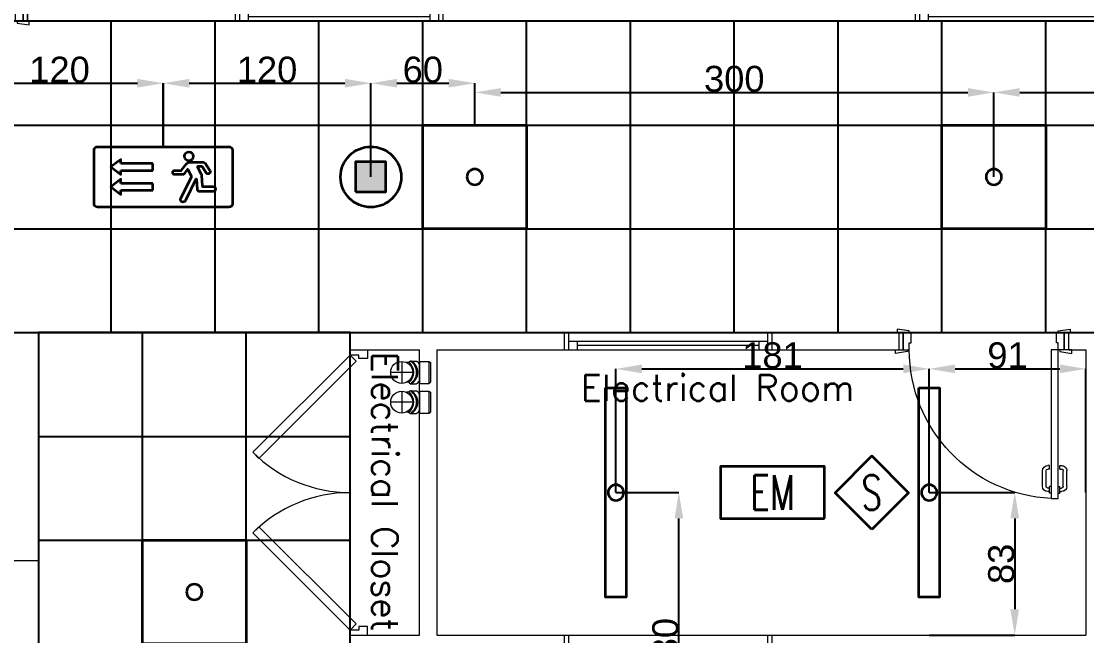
# Model space of a CAD drawing. Header units: inches. Extents: x -12418 to 57169, y -29325 to 19878.
# Drawn here: x 17698 to 23854, y -4500 to -947 of the extents above; entities that cross this region are included whole.
import ezdxf
from ezdxf.enums import TextEntityAlignment as Align

# ---------------------------------------------------------------- set-up
doc = ezdxf.new("R2010")
doc.units = ezdxf.units.IN
doc.header["$LTSCALE"] = 25
doc.header["$MEASUREMENT"] = 0
doc.header["$PDMODE"] = 3
doc.layers.get('0').update_dxf_attribs({"color": 8})
doc.layers.get('Defpoints').update_dxf_attribs({"color": 8})
for name, color, linetype, lineweight in [('00-Ground Floor$0$72_EGR_BASE_TEXT', 252, 'Continuous', 5), ('00-Ground Floor$0$Aluminum', 251, 'Continuous', 5), ('00-Ground Floor$0$M-DR-SS', 30, 'Continuous', 5), ('00-Ground Floor$0$Walls', 251, 'Continuous', 5), ('00-Ground Floor$0$Wooden Joinery', 251, 'Continuous', 5), ('E-DIM', 6, 'Continuous', 18), ('E-LITE-CIRC-NUMB', 6, 'Continuous', 25), ('E-LITE-CLNG', 150, 'Continuous', 35), ('E-LITE-CLNG @ 100', 150, 'Continuous', 35), ('E-LITE-CTRL', 6, 'Continuous', 25), ('E-LITE-EXIT-CLNG @ 100', 3, 'Continuous', 35), ('E-LITE-EXIT-CTRL', 6, 'Continuous', 25), ('E-LITE-EXIT-IDEN', 6, 'Continuous', 25), ('F-ALRM-CLNG @ 100', 33, 'Continuous', 35), ('T-INTC-CLNG @ 100', 33, 'Continuous', 35), ('T-INTC-DEVC-NUMB', 2, 'Continuous', 25)]:
    doc.layers.add(name, color=color, linetype=linetype, lineweight=lineweight)
doc.layers.add('00-Ground Floor$0$False Ceiling', color=251, linetype='Continuous')
doc.styles.add('00-Ground Floor$0$SIMPLEX', font='SIMPLEX.shx', dxfattribs={"height": 150})
doc.styles.add('DC_Simplex', font='SIMPLEX.shx', dxfattribs={"width": 0.7})
doc.styles.get("Standard").update_dxf_attribs({"font": 'arial.ttf'})
doc.dimstyles.get("Standard").update_dxf_attribs({"dimtxt": 150, "dimasz": 150, "dimexe": 0.18, "dimexo": 0.0625, "dimgap": 1, "dimtad": 1, "dimdec": 0, "dimlfac": 0.1, "dimzin": 0, "dimdsep": 46, "dimtxsty": 'Standard', "dimcen": 0.09, "dimclrd": 256, "dimclrt": 7, "dimadec": 0, "dimazin": 0, "dimtfac": 1, "dimtdec": 0, "dimtofl": 0, "dimtmove": 0, "dimatfit": 3, "dimfxl": 1, "dimtolj": 1, "dimtzin": 0, "dimarcsym": 0})

# ---------------------------------------------------------------- blocks, each defined once
blk = doc.blocks.new('00-Ground Floor$0$A$C72370EFE')
at = {"layer": '00-Ground Floor$0$Wooden Joinery'}
for p, q in [((-0.01, -0.04), (-0.02, -0.04)), ((-0.01, -0.06), (-0.02, -0.06)), ((-0.01, -0.03), (-0.01, -0.07)), ((0, -0.03), (-0.01, -0.03)), ((0.04, -0.03), (0.05, -0.03)), ((0.05, -0.03), (0.05, -0.07)), ((0.05, -0.04), (0.06, -0.04)), ((0.05, -0.06), (0.06, -0.06)), ((-0.05, -0.07), (-0.05, -0.16)), ((-0.03, -0.07), (-0.03, -0.16)), ((0, -0.07), (-0.01, -0.07)), ((0.04, -0.07), (0.05, -0.07)), ((0.07, -0.07), (0.07, -0.16)), ((0.09, -0.07), (0.09, -0.16)), ((-0.01, -0.17), (-0.02, -0.17)), ((-0.01, -0.17), (-0.01, -0.19)), ((0.05, -0.17), (0.06, -0.17)), ((0.05, -0.17), (0.05, -0.19)), ((-0.01, -0.19), (-0.02, -0.19)), ((0.05, -0.19), (0.06, -0.19))]:
    blk.add_line(p, q, dxfattribs=at)
for centre, radius, start, end in [((-0.02, -0.07), 0.03, 90, 180), ((-0.02, -0.07), 0.01, 90, 180), ((0.06, -0.07), 0.03, 0, 90), ((0.06, -0.07), 0.01, 0, 90), ((-0.02, -0.16), 0.03, 180, 270), ((-0.02, -0.16), 0.01, 180, 270), ((0.06, -0.16), 0.01, 270, 0), ((0.06, -0.16), 0.03, 270, 0)]:
    blk.add_arc(centre, radius, start, end, dxfattribs=at)
blk = doc.blocks.new('00-Ground Floor$0$A$C5DAD61B4')
at = {"layer": '00-Ground Floor$0$Wooden Joinery'}
for points in [[(80, 959.1), (80, 969.1), (10, 979.1), (10, 959.1)], [(940, 959.1), (940, 969.1), (1010, 979.1), (1010, 959.1)], [(70, 859.1), (70, 849.1), (0, 839.1), (0, 859.1)], [(120, 859.1), (120, 0), (80, 0), (80, 859.1)], [(950, 859.1), (950, 849.1), (1020, 839.1), (1020, 859.1)]]:
    blk.add_lwpolyline(points, close=True, dxfattribs=at)
for points in [[(45, 859.1), (45, 959.1), (20, 959.1), (20, 859.1), (45, 859.1)], [(45, 859.1), (80, 859.1), (80, 899.1), (90, 899.1), (90, 959.1), (45, 959.1), (45, 859.1)], [(975, 859.1), (940, 859.1), (940, 899.1), (930, 899.1), (930, 959.1), (975, 959.1), (975, 859.1)], [(975, 859.1), (975, 959.1), (1000, 959.1), (1000, 859.1), (975, 859.1)]]:
    blk.add_lwpolyline(points, dxfattribs=at)
blk.add_arc((80, 859.1), 860, 272.66603, 0, dxfattribs=at)
at = {"layer": '00-Ground Floor$0$Wooden Joinery', "xscale": 999.9999999998854, "yscale": 999.9999999998854, "zscale": 999.9999999998854, "rotation": 180}
blk.add_blockref('00-Ground Floor$0$A$C72370EFE', (120, 0), dxfattribs=at)
blk = doc.blocks.new('*U874')
at = {"layer": '00-Ground Floor$0$Wooden Joinery'}
for points in [[(627.5, 526.8), (65.4, -35.4), (30, 0), (592.1, 562.1)], [(1022.5, 526.8), (1584.6, -35.4), (1620, 0), (1057.9, 562.1)], [(30, 0), (0, 0), (0, -100), (50, -100), (50, -50), (30, -50), (30, 0)], [(1620, 0), (1650, 0), (1650, -100), (1600, -100), (1600, -50), (1620, -50), (1620, 0)]]:
    blk.add_lwpolyline(points, close=True, dxfattribs=at)
for centre, start, end in [((30, 0), 0, 45), ((1620, 0), 135, 180)]:
    blk.add_arc(centre, 795, start, end, dxfattribs=at)
blk = doc.blocks.new('00-Ground Floor$0$4S')
at = {"color": 0}
for p, q in [((-51, 61), (-61, 55)), ((0, 61), (-51, 61)), ((0, -61), (0, 61)), ((-51, -61), (-61, -55)), ((0, -61), (-51, -61))]:
    blk.add_line(p, q, dxfattribs=at)
at = {"color": 10}
for p, q in [((-51, -61), (-51, 61)), ((-61, -55), (-61, 55))]:
    blk.add_line(p, q, dxfattribs=at)
blk = doc.blocks.new('00-Ground Floor$0$2E-45-110-T1')
for p, q in [((-48, 62.6), (-81.4, 62.6)), ((-99.2, 55), (-91.4, 55)), ((-42.3, 55), (-26.4, 55)), ((-99.2, -55), (-91.4, -55)), ((-42.3, -55), (-26.4, -55)), ((-48, -62.6), (-81.3, -62.6))]:
    blk.add_line(p, q)
at = {"color": 10}
for p, q in [((0, -61), (0, 61)), ((-61, 0), (61, 0))]:
    blk.add_line(p, q, dxfattribs=at)
blk.add_circle((0, 0), 61)
for centre, start, end in [((-42, 0), 122.15905, 140.74584), ((-15.4, 0), 122.15905, 237.84243), ((-8.7, 0), 122.13771, 237.86377), ((-87.3, 0), 48.08461, 57.86229), ((7.1, 0), 131.91539, 228.08579), ((-42, 0), 219.25416, 237.84243), ((-87.3, 0), 302.13623, 311.91421)]:
    blk.add_arc(centre, 73.9, start, end)
blk.add_blockref('00-Ground Floor$0$4S', (-99.2, 0))
blk = doc.blocks.new('00-Ground Floor$0$A$C37be4daf')
at = {"layer": '00-Ground Floor$0$Aluminum'}
for p, q in [((1416, 598.2), (216, 598.2)), ((241, 498.2), (241, 598.2)), ((291, 548.2), (291, 598.2)), ((291, 573.2), (1341, 573.2)), ((1341, 548.2), (1341, 598.2)), ((1391, 498.2), (1391, 598.2)), ((1416, 498.2), (216, 498.2)), ((1391, 548.2), (241, 548.2))]:
    blk.add_line(p, q, dxfattribs=at)
at = {"layer": '00-Ground Floor$0$Walls'}
for p, q in [((216, 498.2), (216, 598.2)), ((1416, 498.2), (1416, 598.2))]:
    blk.add_line(p, q, dxfattribs=at)
blk = doc.blocks.new('00-Ground Floor$0$A$Ce9e1c4c3')
at = {"layer": '00-Ground Floor$0$False Ceiling', "color": 254, "linetype": 'Continuous'}
for p, q in [((-51182.1, -947.4, 0), (-87736.7, -947.4, 0)), ((-81782.1, -2747.4), (-81782.1, -947.4)), ((-81182.1, -2747.4), (-81182.1, -947.4)), ((-80582.1, -2747.4), (-80582.1, -947.4)), ((-79982.1, -2747.4), (-79982.1, -947.4)), ((-79382.1, -2747.4), (-79382.1, -947.4)), ((-78782.1, -2747.4), (-78782.1, -947.4)), ((-78182.1, -2747.4), (-78182.1, -947.4)), ((-77582.1, -2747.4), (-77582.1, -947.4)), ((-76982.1, -2747.4), (-76982.1, -947.4)), ((-76382.1, -2747.4), (-76382.1, -947.4)), ((-87736.7, -1547.4), (-51182.1, -1547.4)), ((-87736.7, -2147.4), (-51182.1, -2147.4)), ((-87736.7, -2747.4, 0), (-51182.1, -2747.4, 0)), ((-80402.3, -2747.4, 0), (-82202.3, -2747.4, 0)), ((-82202.3, -2747.4, 0), (-82202.3, -12867.4, 0)), ((-81602.3, -12867.4), (-81602.3, -2747.4)), ((-81002.3, -12867.4), (-81002.3, -2747.4)), ((-80402.3, -12867.4, 0), (-80402.3, -2747.4, 0)), ((-82202.3, -3347.4), (-80402.3, -3347.4)), ((-82202.3, -3947.4), (-80402.3, -3947.4))]:
    blk.add_line(p, q, dxfattribs=at)
blk = doc.blocks.new('00-Ground Floor')
at = {"layer": '00-Ground Floor$0$Walls'}
for p, q in [((17732.9, -847.4, 0), (17732.9, -947.4, 0)), ((17732.9, -947.4, 0), (43417.9, -947.4, 0)), ((19597.7, -2847.4, 0), (19597.7, -2747.4, 0)), ((19597.7, -2747.4, 0), (22769.5, -2747.4, 0)), ((22769.5, -2747.4, 0), (22769.5, -2847.4, 0)), ((23749.5, -2747.4, 0), (23749.5, -2847.4, 0)), ((23749.5, -2747.4, 0), (29549.5, -2747.4, 0)), ((19597.7, -2847.4, 0), (19999.5, -2847.4, 0)), ((19999.5, -4497.4, 0), (19999.5, -2847.4, 0)), ((20099.5, -2847.4, 0), (22769.5, -2847.4, 0)), ((20099.5, -2847.4, 0), (20099.5, -4497.4, 0)), ((23749.5, -2847.4, 0), (23849.5, -2847.4, 0)), ((23849.5, -2847.4, 0), (23849.5, -4497.4, 0)), ((17797.7, -4067.4, 0), (14197.9, -4067.4, 0)), ((17797.7, -6087.4, 0), (17797.7, -4067.4, 0)), ((19597.7, -4617.4, 0), (19597.7, -4497.4, 0)), ((19597.7, -4497.4, 0), (19999.5, -4497.4, 0)), ((20099.5, -4497.4, 0), (23849.5, -4497.4, 0))]:
    blk.add_line(p, q, dxfattribs=at)
at = {"rotation": 180}
for p in [(20348.9, -349.2, 0), (24278.9, -349.2, 0), (22250.5, -2249.2, 0), (22250.5, -3999.2, 0)]:
    blk.add_blockref('00-Ground Floor$0$A$C37be4daf', p, dxfattribs=at)
at = {"layer": '00-Ground Floor$0$False Ceiling', "color": 254}
blk.add_blockref('00-Ground Floor$0$A$Ce9e1c4c3', (100000, 0), dxfattribs=at)
at = {"layer": '00-Ground Floor$0$M-DR-SS', "xscale": 1.040985465462118, "yscale": 1.040985465462118, "zscale": 1.040985465462118, "rotation": 179.9999999999943}
for p in [(19896.2, -2977.8, 0), (19896.2, -3149.8, 0)]:
    blk.add_blockref('00-Ground Floor$0$2E-45-110-T1', p, dxfattribs=at)
at = {"layer": '00-Ground Floor$0$Wooden Joinery'}
for name, p, rotation in [('00-Ground Floor$0$A$C5DAD61B4', (17752.9, 11.6, 0), 180), ('*U874', (19597.7, -4497.4, 0), 89.99999999999999)]:
    blk.add_blockref(name, p, dxfattribs=dict(at, rotation=rotation))
at = {"layer": '00-Ground Floor$0$Wooden Joinery', "xscale": -1}
blk.add_blockref('00-Ground Floor$0$A$C5DAD61B4', (23769.5, -3706.5, 0), dxfattribs=at)
at = {"layer": '00-Ground Floor$0$72_EGR_BASE_TEXT', "insert": (19874, -3667.2, 0), "char_height": 150, "attachment_point": 2, "rotation": 270, "style": '00-Ground Floor$0$SIMPLEX'}
blk.add_mtext('Electrical Closet', dxfattribs=at)
at = {"layer": '00-Ground Floor$0$72_EGR_BASE_TEXT', "insert": (21721.3, -2991.7, 0), "char_height": 150, "attachment_point": 2, "style": '00-Ground Floor$0$SIMPLEX'}
blk.add_mtext('Electrical Room', dxfattribs=at)
blk = doc.blocks.new('*U61')
blk.add_lwpolyline([(-300, 300), (-300, -300), (300, -300), (300, 300)], close=True)
blk.add_circle((0, 0), 45)
at = {"layer": 'E-LITE-CIRC-NUMB', "style": 'DC_Simplex', "width": 0.7, "flags": 8}
blk.add_attdef('CIRCUIT', text='', height=200, rotation=0, dxfattribs=at).set_placement((-473.9, 300), align=Align.RIGHT)
at = {"layer": 'E-LITE-CTRL', "style": 'DC_Simplex', "width": 0.7, "flags": 8}
blk.add_attdef('CONTROL', (1118.9, -935), '', height=200, rotation=360, dxfattribs=at)
blk = doc.blocks.new('*U16')
at = {"color": 9}
for p, q in [((-0.603, -0.975), (-2.447, -0.975)), ((-0.603, -1.375), (-0.603, -0.975)), ((-2.447, -1.375), (-0.603, -1.375)), ((-0.603, -2.121), (-2.447, -2.121)), ((-0.603, -2.521), (-0.603, -2.121)), ((-2.447, -2.521), (-0.603, -2.521))]:
    blk.add_line(p, q, dxfattribs=at)
blk.add_lwpolyline([(3.8, -3.5), (-3.8, -3.5, -0.414214), (-4, -3.3), (-4, -0.2, -0.414214), (-3.8, 0), (3.8, 0, -0.414214), (4, -0.2), (4, -3.3, -0.414214)], format="xyb", close=True)
for points in [[(-2.447, -0.975), (-2.447, -0.738), (-3.021, -1.175), (-2.447, -1.612), (-2.447, -1.375)], [(-2.447, -2.121), (-2.447, -1.884), (-3.021, -2.321), (-2.447, -2.758), (-2.447, -2.521)]]:
    blk.add_lwpolyline(points, dxfattribs=at)
blk.add_lwpolyline([(2.489, -1.509), (2.259, -1.15, 0.255575), (2.236, -1.137), (2.012, -1.137, 0.558794), (1.989, -1.176), (2.2, -1.596, -0.100171), (2.213, -1.642), (2.257, -2.278, 0.394397), (2.283, -2.303), (2.874, -2.303, -1), (2.874, -2.598), (2.108, -2.598, -0.394397), (1.975, -2.473), (1.936, -1.897, 0.766279), (1.885, -1.887), (1.278, -3.118, -1), (1.014, -2.988), (1.63, -1.738, 0.235619), (1.63, -1.714), (1.437, -1.332, 0.5506), (1.392, -1.327), (1.206, -1.567, -0.231482), (1.111, -1.613), (0.667, -1.613, -1), (0.667, -1.372), (1.039, -1.372, 0.231482), (1.06, -1.362), (1.345, -0.996, -0.231482), (1.547, -0.897), (2.316, -0.897, -0.255575), (2.418, -0.952), (2.691, -1.379, -1)], format="xyb", close=True, dxfattribs=at)
blk.add_circle((1.481, -0.557), 0.257, dxfattribs=at)
at = {"layer": 'E-LITE-EXIT-CTRL', "style": 'DC_Simplex', "width": 0.7, "flags": 8}
blk.add_attdef('CONTROL', (4.5, -6), '', height=2, rotation=360, dxfattribs=at)
at = {"layer": 'E-LITE-EXIT-IDEN', "style": 'DC_Simplex', "width": 0.7, "flags": 8}
blk.add_attdef('TYPE', (4.5, 0.5), '', height=2, rotation=360, dxfattribs=at)
blk = doc.blocks.new('*U179')
blk.add_lwpolyline([(60, 605), (-60, 605), (-60, -605), (60, -605)], close=True)
blk.add_circle((0, 0), 45)
at = {"layer": 'E-LITE-CIRC-NUMB', "style": 'DC_Simplex', "width": 0.7, "flags": 8}
blk.add_attdef('CIRCUIT', text='', height=200, rotation=0, dxfattribs=at).set_placement((-473.9, 300), align=Align.RIGHT)
at = {"layer": 'E-LITE-CTRL', "style": 'DC_Simplex', "width": 0.7, "flags": 8}
blk.add_attdef('CONTROL', (813.9, -695), '', height=200, rotation=360, dxfattribs=at)
blk = doc.blocks.new('*U51')
blk.add_lwpolyline([(60, 605), (-60, 605), (-60, -605), (60, -605)], close=True)
blk.add_circle((0, 0), 45)
at = {"layer": 'E-LITE-CIRC-NUMB', "style": 'DC_Simplex', "width": 0.7, "flags": 8}
blk.add_attdef('CIRCUIT', text='', height=200, rotation=0, dxfattribs=at).set_placement((-473.9, 300), align=Align.RIGHT)
at = {"layer": 'E-LITE-CTRL', "style": 'DC_Simplex', "width": 0.7, "flags": 8}
blk.add_attdef('CONTROL', (813.9, -695), '', height=200, rotation=360, dxfattribs=at)
blk = doc.blocks.new('DC_LT-CL-Emergency')
blk.add_lwpolyline([(3, -1.5), (3, 1.5), (-3, 1.5), (-3, -1.5)], close=True)
at = {"style": 'DC_Simplex', "width": 0.7}
blk.add_text('EM', height=2, rotation=360, dxfattribs=at).set_placement((0, 0), align=Align.MIDDLE_CENTER)
at = {"layer": 'E-LITE-CTRL', "style": 'DC_Simplex', "width": 0.7, "flags": 8}
blk.add_attdef('CONTROL', (4.739, -1.5), '', height=2, rotation=360, dxfattribs=at)
blk = doc.blocks.new('*U175')
blk.add_lwpolyline([(-300, 300), (-300, -300), (300, -300), (300, 300)], close=True)
blk.add_circle((0, 0), 45)
at = {"layer": 'E-LITE-CIRC-NUMB', "style": 'DC_Simplex', "width": 0.7, "flags": 8}
blk.add_attdef('CIRCUIT', text='', height=200, rotation=0, dxfattribs=at).set_placement((-335, 445), align=Align.RIGHT)
at = {"layer": 'E-LITE-CTRL', "style": 'DC_Simplex', "width": 0.7, "flags": 8}
blk.add_attdef('CONTROL', (1118.9, -935), '', height=200, rotation=360, dxfattribs=at)
blk = doc.blocks.new('*U58')
blk.add_lwpolyline([(-300, 300), (-300, -300), (300, -300), (300, 300)], close=True)
blk.add_circle((0, 0), 45)
at = {"layer": 'E-LITE-CIRC-NUMB', "style": 'DC_Simplex', "width": 0.7, "flags": 8}
blk.add_attdef('CIRCUIT', text='', height=200, rotation=0, dxfattribs=at).set_placement((-473.9, 300), align=Align.RIGHT)
at = {"layer": 'E-LITE-CTRL', "style": 'DC_Simplex', "width": 0.7, "flags": 8}
blk.add_attdef('CONTROL', (1118.9, -935), '', height=200, rotation=360, dxfattribs=at)
blk = doc.blocks.new('A$C5CF53093')
blk.add_lwpolyline([(0, -212.1), (-212.1, 0), (0, 212.1), (212.1, 0)], close=True)
blk = doc.blocks.new('*U206')
at = {"xscale": 0.01, "yscale": 0.01, "zscale": 0.01}
blk.add_blockref('A$C5CF53093', (0.007, -0.007), dxfattribs=at)
at = {"color": 6, "style": 'DC_Simplex', "width": 0.7, "flags": 8}
blk.add_attdef('TYPE', text='', height=2, rotation=360, dxfattribs=at).set_placement((0, 0), align=Align.MIDDLE_CENTER)
blk = doc.blocks.new('DC_PA-CL-Speaker')
blk.add_hatch(color=256).paths.add_polyline_path([(-0.883, -0.87), (0.865, -0.87), (0.865, 0.878), (-0.883, 0.878)])
blk.add_lwpolyline([(-0.883, -0.87), (0.865, -0.87), (0.865, 0.878), (-0.883, 0.878)], close=True)
blk.add_circle((0, 0), 1.75)
at = {"layer": 'T-INTC-DEVC-NUMB', "style": 'DC_Simplex', "width": 0.7}
blk.add_attdef('DC_CONTROL', (3.364, 2.471), '', height=2, rotation=360, dxfattribs=at)
blk = doc.blocks.new('*D296')
at = {"layer": 'Defpoints', "color": 0, "transparency": 16777216}
for p in [(18518.9, -1305.6), (17318.9, -1547.4), (18518.9, -1672.4)]:
    blk.add_point(p, dxfattribs=at)
at = {"layer": 'E-DIM', "color": 0, "lineweight": -2, "transparency": 16777216}
for p, q in [((17318.9, -1547.4), (17318.9, -1305.5)), ((18518.9, -1672.4), (18518.9, -1305.5))]:
    blk.add_line(p, q, dxfattribs=at)
at = {"layer": 'E-DIM', "lineweight": -2, "transparency": 16777216}
blk.add_line((17468.9, -1305.6), (18368.9, -1305.6), dxfattribs=at)
at = {"layer": 'E-DIM', "transparency": 16777216}
for points in [[(17468.9, -1280.6), (17468.9, -1330.6), (17318.9, -1305.6)], [(18368.9, -1280.6), (18368.9, -1330.6), (18518.9, -1305.6)]]:
    blk.add_solid(points, dxfattribs=at)
at = {"layer": 'E-DIM', "color": 7, "transparency": 16777216, "insert": (17918.9, -1228.1), "char_height": 150, "attachment_point": 5}
blk.add_mtext('\\A1;120', dxfattribs=at)
blk = doc.blocks.new('*D297')
at = {"layer": 'Defpoints', "color": 0, "transparency": 16777216}
for p in [(19717.9, -1305.5), (18517.9, -1672.4), (19717.9, -1847.4)]:
    blk.add_point(p, dxfattribs=at)
at = {"layer": 'E-DIM', "color": 0, "lineweight": -2, "transparency": 16777216}
for p, q in [((18517.9, -1672.4), (18517.9, -1305.3)), ((19717.9, -1847.4), (19717.9, -1305.3))]:
    blk.add_line(p, q, dxfattribs=at)
at = {"layer": 'E-DIM', "lineweight": -2, "transparency": 16777216}
blk.add_line((18667.9, -1305.5), (19567.9, -1305.5), dxfattribs=at)
at = {"layer": 'E-DIM', "transparency": 16777216}
for points in [[(18667.9, -1280.5), (18667.9, -1330.5), (18517.9, -1305.5)], [(19567.9, -1280.5), (19567.9, -1330.5), (19717.9, -1305.5)]]:
    blk.add_solid(points, dxfattribs=at)
at = {"layer": 'E-DIM', "color": 7, "transparency": 16777216, "insert": (19117.9, -1227.9), "char_height": 150, "attachment_point": 5}
blk.add_mtext('\\A1;120', dxfattribs=at)
blk = doc.blocks.new('*D298')
at = {"layer": 'Defpoints', "color": 0, "transparency": 16777216}
for p in [(20317.9, -1305.5), (19717.9, -1576.3), (20317.9, -1547.4)]:
    blk.add_point(p, dxfattribs=at)
at = {"layer": 'E-DIM', "color": 0, "lineweight": -2, "transparency": 16777216}
for p, q in [((19717.9, -1576.3), (19717.9, -1305.3)), ((20317.9, -1547.4), (20317.9, -1305.3))]:
    blk.add_line(p, q, dxfattribs=at)
at = {"layer": 'E-DIM', "lineweight": -2, "transparency": 16777216}
blk.add_line((19867.9, -1305.5), (20167.9, -1305.5), dxfattribs=at)
at = {"layer": 'E-DIM', "transparency": 16777216}
for points in [[(19867.9, -1280.5), (19867.9, -1330.5), (19717.9, -1305.5)], [(20167.9, -1280.5), (20167.9, -1330.5), (20317.9, -1305.5)]]:
    blk.add_solid(points, dxfattribs=at)
at = {"layer": 'E-DIM', "color": 7, "transparency": 16777216, "insert": (20017.9, -1227.9), "char_height": 150, "attachment_point": 5}
blk.add_mtext('\\A1;60', dxfattribs=at)
blk = doc.blocks.new('*D299')
at = {"layer": 'Defpoints', "color": 0, "transparency": 16777216}
for p in [(23317.9, -1358.7), (20317.9, -1547.4), (23317.9, -1547.4)]:
    blk.add_point(p, dxfattribs=at)
at = {"layer": 'E-DIM', "color": 0, "lineweight": -2, "transparency": 16777216}
for p, q in [((20317.9, -1547.4), (20317.9, -1358.5)), ((23317.9, -1547.4), (23317.9, -1358.5))]:
    blk.add_line(p, q, dxfattribs=at)
at = {"layer": 'E-DIM', "lineweight": -2, "transparency": 16777216}
blk.add_line((20467.9, -1358.7), (23167.9, -1358.7), dxfattribs=at)
at = {"layer": 'E-DIM', "transparency": 16777216}
for points in [[(20467.9, -1333.7), (20467.9, -1383.7), (20317.9, -1358.7)], [(23167.9, -1333.7), (23167.9, -1383.7), (23317.9, -1358.7)]]:
    blk.add_solid(points, dxfattribs=at)
at = {"layer": 'E-DIM', "color": 7, "transparency": 16777216, "insert": (21817.9, -1281.1), "char_height": 150, "attachment_point": 5}
blk.add_mtext('\\A1;300', dxfattribs=at)
blk = doc.blocks.new('*D301')
at = {"layer": 'Defpoints', "color": 0, "transparency": 16777216}
for p in [(22944.3, -2957.3), (21133.9, -3672.4, 0), (22944.3, -3672.4, 0)]:
    blk.add_point(p, dxfattribs=at)
at = {"layer": 'E-DIM', "color": 0, "lineweight": -2, "transparency": 16777216}
for p, q in [((21133.9, -3672.4), (21133.9, -2957.1)), ((22944.3, -3672.4), (22944.3, -2957.1))]:
    blk.add_line(p, q, dxfattribs=at)
at = {"layer": 'E-DIM', "lineweight": -2, "transparency": 16777216}
blk.add_line((21283.9, -2957.3), (22794.3, -2957.3), dxfattribs=at)
at = {"layer": 'E-DIM', "transparency": 16777216}
for points in [[(21283.9, -2932.3), (21283.9, -2982.3), (21133.9, -2957.3)], [(22794.3, -2932.3), (22794.3, -2982.3), (22944.3, -2957.3)]]:
    blk.add_solid(points, dxfattribs=at)
at = {"layer": 'E-DIM', "color": 7, "transparency": 16777216, "insert": (22039.1, -2879.7), "char_height": 150, "attachment_point": 5}
blk.add_mtext('\\A1;181', dxfattribs=at)
blk = doc.blocks.new('*D356')
at = {"layer": 'Defpoints', "color": 0, "transparency": 16777216}
for p in [(23849.5, -2957.1), (22944.3, -3672.4, 0), (23849.5, -3672.4, 0)]:
    blk.add_point(p, dxfattribs=at)
at = {"layer": 'E-DIM', "color": 0, "lineweight": -2, "transparency": 16777216}
for p, q in [((22944.3, -3672.4), (22944.3, -2957)), ((23849.5, -3672.4), (23849.5, -2957))]:
    blk.add_line(p, q, dxfattribs=at)
at = {"layer": 'E-DIM', "lineweight": -2, "transparency": 16777216}
blk.add_line((23094.3, -2957.1), (23699.5, -2957.1), dxfattribs=at)
at = {"layer": 'E-DIM', "transparency": 16777216}
for points in [[(23094.3, -2932.1), (23094.3, -2982.1), (22944.3, -2957.1)], [(23699.5, -2932.1), (23699.5, -2982.1), (23849.5, -2957.1)]]:
    blk.add_solid(points, dxfattribs=at)
at = {"layer": 'E-DIM', "color": 7, "transparency": 16777216, "insert": (23396.9, -2879.6), "char_height": 150, "attachment_point": 5}
blk.add_mtext('\\A1;91', dxfattribs=at)
blk = doc.blocks.new('*D357')
at = {"layer": 'Defpoints', "color": 0, "transparency": 16777216}
for p in [(22944.3, -3672.4, 0), (22944.3, -4497.4, 0), (23438.8, -4497.4)]:
    blk.add_point(p, dxfattribs=at)
at = {"layer": 'E-DIM', "color": 0, "lineweight": -2, "transparency": 16777216}
for p, q in [((22944.4, -3672.4), (23438.9, -3672.4)), ((22944.4, -4497.4), (23438.9, -4497.4))]:
    blk.add_line(p, q, dxfattribs=at)
at = {"layer": 'E-DIM', "lineweight": -2, "transparency": 16777216}
blk.add_line((23438.8, -3822.4), (23438.8, -4347.4), dxfattribs=at)
at = {"layer": 'E-DIM', "transparency": 16777216}
for points in [[(23413.8, -3822.4), (23463.8, -3822.4), (23438.8, -3672.4)], [(23413.8, -4347.4), (23463.8, -4347.4), (23438.8, -4497.4)]]:
    blk.add_solid(points, dxfattribs=at)
at = {"layer": 'E-DIM', "color": 7, "transparency": 16777216, "insert": (23361.1, -4084.9), "char_height": 150, "attachment_point": 5, "rotation": 90}
blk.add_mtext('\\A1;83', dxfattribs=at)
blk = doc.blocks.new('*D358')
at = {"layer": 'Defpoints', "color": 0, "transparency": 16777216}
for p in [(21133.9, -3672.4, 0), (21497.7, -3672.4), (21133.9, -5472.4)]:
    blk.add_point(p, dxfattribs=at)
at = {"layer": 'E-DIM', "color": 0, "lineweight": -2, "transparency": 16777216}
for p, q in [((21134, -3672.4), (21497.9, -3672.4)), ((21134, -5472.4), (21497.9, -5472.4))]:
    blk.add_line(p, q, dxfattribs=at)
at = {"layer": 'E-DIM', "lineweight": -2, "transparency": 16777216}
blk.add_line((21497.7, -5322.4), (21497.7, -3822.4), dxfattribs=at)
at = {"layer": 'E-DIM', "transparency": 16777216}
for points in [[(21472.7, -3822.4), (21522.7, -3822.4), (21497.7, -3672.4)], [(21472.7, -5322.4), (21522.7, -5322.4), (21497.7, -5472.4)]]:
    blk.add_solid(points, dxfattribs=at)
at = {"layer": 'E-DIM', "color": 7, "transparency": 16777216, "insert": (21420.1, -4572.4), "char_height": 150, "attachment_point": 5, "rotation": 90}
blk.add_mtext('\\A1;180', dxfattribs=at)
blk = doc.blocks.new('*D383')
at = {"layer": 'Defpoints', "color": 0, "transparency": 16777216}
for p in [(26317.9, -1358.7), (23317.9, -1847.4), (26317.9, -1847.4)]:
    blk.add_point(p, dxfattribs=at)
at = {"layer": 'E-DIM', "color": 0, "lineweight": -2, "transparency": 16777216}
for p, q in [((23317.9, -1847.4), (23317.9, -1358.5)), ((26317.9, -1847.4), (26317.9, -1358.5))]:
    blk.add_line(p, q, dxfattribs=at)
at = {"layer": 'E-DIM', "lineweight": -2, "transparency": 16777216}
blk.add_line((23467.9, -1358.7), (26167.9, -1358.7), dxfattribs=at)
at = {"layer": 'E-DIM', "transparency": 16777216}
for points in [[(23467.9, -1333.7), (23467.9, -1383.7), (23317.9, -1358.7)], [(26167.9, -1333.7), (26167.9, -1383.7), (26317.9, -1358.7)]]:
    blk.add_solid(points, dxfattribs=at)
at = {"layer": 'E-DIM', "color": 7, "transparency": 16777216, "insert": (24817.9, -1281.1), "char_height": 150, "attachment_point": 5}
blk.add_mtext('\\A1;300', dxfattribs=at)

msp = doc.modelspace()

# ---------------------------------------------------------------- block references
msp.add_blockref('00-Ground Floor', (0, 0))
at = {"layer": 'E-LITE-CLNG', "xscale": -1}
for name, p in [('*U175', (20317.9, -1847.4)), ('*U58', (23317.9, -1847.4)), ('*U179', (21133.9, -3672.4, 0)), ('*U51', (22944.3, -3672.4, 0)), ('*U61', (18697.7, -4247.4))]:
    msp.add_blockref(name, p, dxfattribs=at)
at = {"layer": 'E-LITE-CLNG @ 100', "xscale": 100, "yscale": 100, "zscale": 100}
msp.add_blockref('DC_LT-CL-Emergency', (22039.1, -3672.4, 0), dxfattribs=at)
at = {"layer": 'E-LITE-EXIT-CLNG @ 100', "xscale": 100, "yscale": 100, "zscale": 100}
msp.add_blockref('*U16', (18517.9, -1672.4), dxfattribs=at)
at = {"layer": 'F-ALRM-CLNG @ 100', "xscale": 100, "yscale": 100, "zscale": 100}
msp.add_blockref('*U206', (22611.7, -3672.4, 0), dxfattribs=at).add_auto_attribs({'TYPE': 'S'})
at = {"layer": 'T-INTC-CLNG @ 100', "xscale": 100, "yscale": 100, "zscale": 100}
msp.add_blockref('DC_PA-CL-Speaker', (19717.9, -1847.4), dxfattribs=at)

# ---------------------------------------------------------------- dimensions: what is measured, and where the dimension line sits
at = {"layer": 'E-DIM'}
for base, p1, p2, picture, middle in [((18518.9, -1305.6), (17318.9, -1547.4), (18518.9, -1672.4), '*D296', (17918.9, -1228.1)), ((19717.9, -1305.5), (18517.9, -1672.4), (19717.9, -1847.4), '*D297', (19117.9, -1227.9)), ((20317.9, -1305.5), (19717.9, -1576.3), (20317.9, -1547.4), '*D298', (20017.9, -1227.9)), ((23317.9, -1358.7), (20317.9, -1547.4), (23317.9, -1547.4), '*D299', (21817.9, -1281.1)), ((22944.3, -2957.3), (21133.9, -3672.4, 0), (22944.3, -3672.4, 0), '*D301', (22039.1, -2879.7)), ((23849.5, -2957.1), (22944.3, -3672.4, 0), (23849.5, -3672.4, 0), '*D356', (23396.9, -2879.6))]:
    dim = msp.add_linear_dim(base=base, p1=p1, p2=p2, dimstyle='Standard', dxfattribs=at)
    dim.commit()
    dim.dimension.update_dxf_attribs({"geometry": picture, "text_midpoint": middle})
for base, p1, p2, angle, picture, middle in [((26317.9, -1358.7), (23317.9, -1847.4), (26317.9, -1847.4), 180, '*D383', (24817.9, -1281.1)), ((21497.7, -3672.4), (21133.9, -5472.4), (21133.9, -3672.4, 0), 90, '*D358', (21420.1, -4572.4)), ((23438.758725, -4497.4271064), (22944.316279, -3672.4271064, -0.0000007), (22944.316279, -4497.4271064, -0.0000006), 90, '*D357', (23361.1216172, -4084.9271064))]:
    dim = msp.add_linear_dim(base=base, p1=p1, p2=p2, angle=angle, dimstyle='Standard', dxfattribs=at)
    dim.commit()
    dim.dimension.update_dxf_attribs({"geometry": picture, "text_midpoint": middle})

doc.saveas('drawing.dxf')
